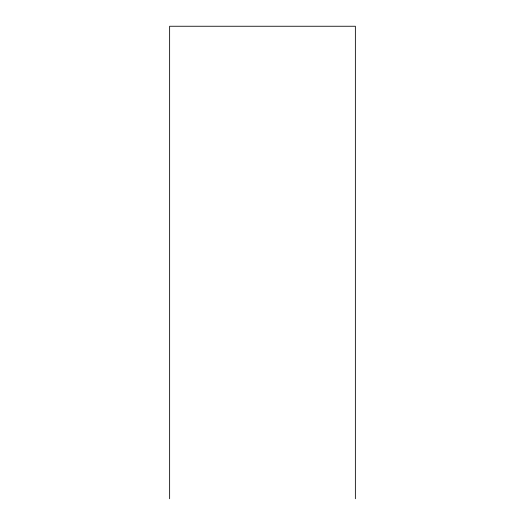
<?xml version="1.0" encoding="UTF-8"?>
<svg xmlns="http://www.w3.org/2000/svg" width="525" height="525" viewBox="0 0 525 525"><rect width="100%" height="100%" fill="white"/><g stroke="black" fill="none" stroke-linecap="round" stroke-linejoin="round"><path stroke-width="0.79" d="M355.366 498.75L355.366 26.25L169.634 26.25L169.634 498.75"/></g></svg>
